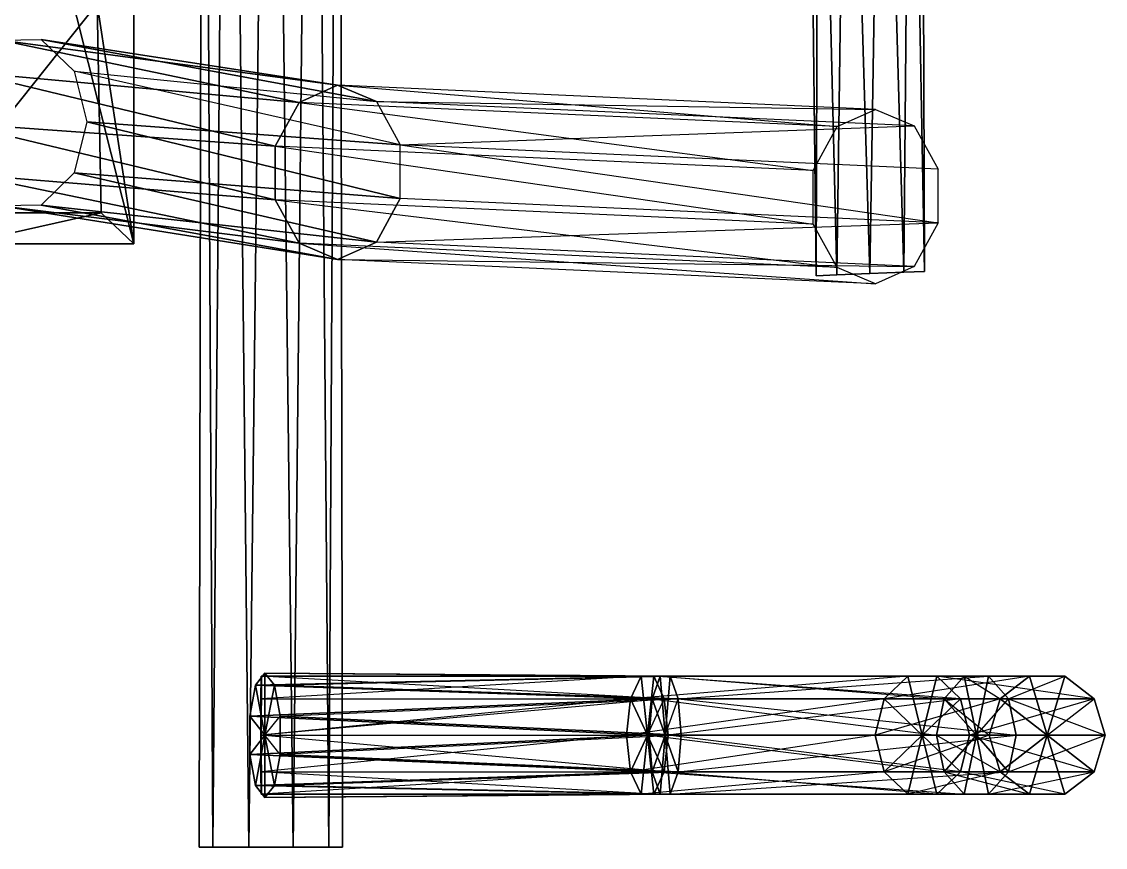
# Model space of a CAD drawing. Extents: x -75 to 123, y -11 to 30.
# Drawn here: x 71.67 to 92.55, y -6.41 to 9.5 of the extents above; entities that cross this region are included whole.
import ezdxf

# ---------------------------------------------------------------- set-up
doc = ezdxf.new("R2010")
doc.units = 0
doc.header["$MEASUREMENT"] = 0
doc.layers.get('0').update_dxf_attribs({"linetype": 'CONTINUOUS'})

msp = doc.modelspace()

# ---------------------------------------------------------------- linework, layer by layer
for points in [[(75.161, 30.44, 35.617), (75.357, -6.407, 35.232), (75.094, -6.406, 36.044)], [(75.094, -6.406, 36.044), (75.161, 30.44, 36.471), (75.161, 30.44, 35.617)], [(75.357, -6.407, 36.856), (75.161, 30.44, 36.471), (75.094, -6.406, 36.044)], [(75.663, 30.441, 34.927), (75.357, -6.407, 35.232), (75.161, 30.44, 35.617)], [(75.161, 30.44, 36.471), (75.357, -6.407, 36.856), (75.663, 30.441, 37.161)], [(75.663, 30.441, 34.927), (76.047, -6.405, 34.731), (75.357, -6.407, 35.232)], [(75.663, 30.441, 37.161), (75.357, -6.407, 36.856), (76.047, -6.405, 37.357)], [(76.474, 30.441, 34.662), (76.047, -6.405, 34.731), (75.663, 30.441, 34.927)], [(75.663, 30.441, 37.161), (76.047, -6.405, 37.357), (76.474, 30.441, 37.426)], [(76.474, 30.441, 34.662), (76.901, -6.405, 34.731), (76.047, -6.405, 34.731)], [(76.474, 30.441, 37.426), (76.047, -6.405, 37.357), (76.901, -6.405, 37.357)], [(77.285, 30.441, 34.927), (76.901, -6.405, 34.731), (76.474, 30.441, 34.662)], [(76.474, 30.441, 37.426), (76.901, -6.405, 37.357), (77.285, 30.441, 37.161)], [(77.285, 30.441, 34.927), (77.591, -6.407, 35.232), (76.901, -6.405, 34.731)], [(77.285, 30.441, 37.161), (76.901, -6.405, 37.357), (77.591, -6.407, 36.856)], [(77.787, 30.44, 35.617), (77.591, -6.407, 35.232), (77.285, 30.441, 34.927)], [(77.285, 30.441, 37.161), (77.591, -6.407, 36.856), (77.787, 30.44, 36.471)], [(77.787, 30.44, 35.617), (77.854, -6.406, 36.044), (77.591, -6.407, 35.232)], [(77.787, 30.44, 36.471), (77.591, -6.407, 36.856), (77.854, -6.406, 36.044)], [(77.787, 30.44, 36.471), (77.854, -6.406, 36.044), (77.787, 30.44, 35.617)], [(87.022, 19.209, -42.882), (86.808, 19.2, -42.064), (86.978, 4.601, -42.492)], [(86.808, 19.2, -42.064), (87.022, 19.208, -41.245), (86.978, 4.601, -41.635)], [(87.022, 19.209, -42.882), (86.978, 4.601, -42.492), (87.379, 4.621, -43.191)], [(87.022, 19.208, -41.245), (87.379, 4.621, -40.936), (86.978, 4.601, -41.635)], [(87.022, 19.208, -41.245), (87.575, 19.231, -40.737), (87.379, 4.621, -40.936)], [(87.574, 19.23, -43.391), (87.022, 19.209, -42.882), (87.379, 4.621, -43.191)], [(87.575, 19.231, -40.737), (88.014, 4.645, -40.668), (87.379, 4.621, -40.936)], [(87.574, 19.23, -43.391), (87.379, 4.621, -43.191), (88.014, 4.645, -43.46)], [(88.251, 19.261, -43.389), (87.574, 19.23, -43.391), (88.014, 4.645, -43.46)], [(87.575, 19.231, -40.737), (88.251, 19.261, -40.74), (88.014, 4.645, -40.668)], [(88.251, 19.261, -43.389), (88.014, 4.645, -43.46), (88.664, 4.672, -43.191)], [(88.251, 19.261, -40.74), (88.665, 4.673, -40.936), (88.014, 4.645, -40.668)], [(88.797, 19.284, -42.881), (88.251, 19.261, -43.389), (88.664, 4.672, -43.191)], [(88.251, 19.261, -40.74), (88.797, 19.283, -41.247), (88.665, 4.673, -40.936)], [(88.797, 19.284, -42.881), (88.664, 4.672, -43.191), (89.064, 4.689, -42.492)], [(88.797, 19.283, -41.247), (89.064, 4.689, -41.635), (88.665, 4.673, -40.936)], [(88.797, 19.284, -42.881), (89.011, 19.291, -42.064), (89.064, 4.689, -42.492)], [(88.797, 19.283, -41.247), (89.011, 19.291, -42.064), (89.064, 4.689, -41.635)], [(89.011, 19.291, -42.064), (89.064, 4.689, -41.635), (89.064, 4.689, -42.492)], [(86.808, 19.2, -42.064), (86.978, 4.601, -41.635), (86.978, 4.601, -42.492)], [(73.83, 5.22, -3.742), (70.535, 18.282, -4.299), (73.825, 18.282, -3.718)], [(70.535, 18.282, -4.299), (73.83, 5.22, -3.742), (70.539, 5.22, -4.325)], [(73.825, 18.282, -3.718), (73.124, 9.845, 0.247), (73.83, 5.22, -3.742)], [(69.913, 5.818, -0.776), (73.124, 9.845, 0.247), (69.837, 9.845, -0.334)], [(73.124, 9.845, 0.247), (69.913, 5.818, -0.776), (73.204, 5.818, -0.195)], [(73.83, 5.22, -3.742), (73.124, 9.845, 0.247), (73.204, 5.818, -0.195)], [(71.265, 9.145, -2.252), (77.018, 7.943, -29.805), (70.628, 8.526, -2.45)], [(72.049, 9.152, -1.988), (77.759, 8.274, -29.567), (71.265, 9.145, -2.252)], [(71.265, 9.145, -2.252), (77.759, 8.274, -29.567), (77.018, 7.943, -29.805)], [(72.685, 8.548, -1.751), (78.505, 7.961, -29.299), (72.049, 9.152, -1.988)], [(72.049, 9.152, -1.988), (78.505, 7.961, -29.299), (77.759, 8.274, -29.567)], [(70.628, 8.526, -2.45), (76.556, 7.1, -29.936), (70.385, 7.541, -2.498)], [(70.628, 8.526, -2.45), (77.018, 7.943, -29.805), (76.556, 7.1, -29.936)], [(78.966, 7.128, -29.111), (72.685, 8.548, -1.751), (78.505, 7.961, -29.299)], [(78.966, 7.128, -29.111), (72.685, 8.548, -1.751), (72.93, 7.571, -1.635)], [(77.759, 8.274, -29.567), (87.381, 7.476, -43.239), (77.018, 7.943, -29.805)], [(78.505, 7.961, -29.299), (88.122, 7.805, -43.002), (77.759, 8.274, -29.567)], [(77.759, 8.274, -29.567), (87.381, 7.476, -43.239), (88.122, 7.805, -43.002)], [(77.018, 7.943, -29.805), (86.919, 6.63, -43.371), (76.556, 7.1, -29.936)], [(77.018, 7.943, -29.805), (86.919, 6.63, -43.371), (87.381, 7.476, -43.239)], [(78.966, 7.128, -29.111), (88.868, 7.493, -42.734), (78.505, 7.961, -29.299)], [(78.505, 7.961, -29.299), (88.122, 7.805, -43.002), (88.868, 7.493, -42.734)], [(70.385, 7.541, -2.498), (76.556, 7.1, -29.936), (76.556, 6.065, -29.9)], [(70.385, 7.541, -2.498), (76.556, 6.065, -29.9), (70.628, 6.557, -2.38)], [(72.685, 6.584, -1.682), (78.966, 6.094, -29.075), (72.93, 7.571, -1.635)], [(78.966, 7.128, -29.111), (72.93, 7.571, -1.635), (78.966, 6.094, -29.075)], [(78.966, 7.128, -29.111), (88.868, 7.493, -42.734), (89.329, 6.659, -42.546)], [(76.556, 7.1, -29.936), (86.919, 5.596, -43.335), (76.556, 6.065, -29.9)], [(76.556, 7.1, -29.936), (86.919, 5.596, -43.335), (86.919, 6.63, -43.371)], [(78.966, 7.128, -29.111), (89.329, 5.625, -42.51), (78.966, 6.094, -29.075)], [(78.966, 7.128, -29.111), (89.329, 5.625, -42.51), (89.329, 6.659, -42.546)], [(70.628, 6.557, -2.38), (76.556, 6.065, -29.9), (77.018, 5.23, -29.71)], [(70.628, 6.557, -2.38), (77.018, 5.23, -29.71), (71.265, 5.953, -2.144)], [(72.049, 5.964, -1.878), (78.505, 5.248, -29.204), (72.685, 6.584, -1.682)], [(72.685, 6.584, -1.682), (78.505, 5.248, -29.204), (78.966, 6.094, -29.075)], [(76.556, 6.065, -29.9), (87.381, 4.761, -43.145), (77.018, 5.23, -29.71)], [(76.556, 6.065, -29.9), (87.381, 4.761, -43.145), (86.919, 5.596, -43.335)], [(78.505, 5.248, -29.204), (89.329, 5.625, -42.51), (78.966, 6.094, -29.075)], [(71.265, 5.953, -2.144), (77.759, 4.917, -29.45), (72.049, 5.964, -1.878)], [(71.265, 5.953, -2.144), (77.018, 5.23, -29.71), (77.759, 4.917, -29.45)], [(72.049, 5.964, -1.878), (77.759, 4.917, -29.45), (78.505, 5.248, -29.204)], [(70.539, 5.22, -4.325), (73.204, 5.818, -0.195), (69.913, 5.818, -0.776)], [(73.204, 5.818, -0.195), (70.539, 5.22, -4.325), (73.83, 5.22, -3.742)], [(78.505, 5.248, -29.204), (89.329, 5.625, -42.51), (88.868, 4.779, -42.639)], [(77.018, 5.23, -29.71), (88.122, 4.448, -42.885), (77.759, 4.917, -29.45)], [(77.018, 5.23, -29.71), (88.122, 4.448, -42.885), (87.381, 4.761, -43.145)], [(77.759, 4.917, -29.45), (88.868, 4.779, -42.639), (78.505, 5.248, -29.204)], [(77.759, 4.917, -29.45), (88.868, 4.779, -42.639), (88.122, 4.448, -42.885)], [(83.972, -3.11, 34.066), (76.179, -3.28, 35.578), (76.358, -3.051, 36.164)], [(76.179, -3.28, 35.578), (76.358, -4.248, 36.164), (76.358, -3.051, 36.164)], [(83.972, -3.11, 34.066), (83.818, -3.545, 33.566), (76.179, -3.28, 35.578)], [(84.049, -3.545, 18.076), (76.286, -3.11, 18.38), (76.278, -3.545, 17.863)], [(76.278, -3.545, 17.863), (76.286, -3.11, 18.38), (76.288, -4.248, 18.698)], [(84.049, -3.545, 18.076), (76.286, -3.11, 18.38), (83.851, -3.11, 18.564)], [(83.851, -3.11, 18.564), (76.289, -3.11, 19.003), (76.286, -3.11, 18.38)], [(76.286, -3.11, 18.38), (76.289, -3.11, 19.003), (76.288, -4.248, 18.698)], [(83.606, -3.11, 19.153), (76.287, -3.545, 19.519), (83.4, -3.545, 19.637)], [(83.606, -3.11, 19.153), (76.287, -3.545, 19.519), (76.289, -3.11, 19.003)], [(76.289, -3.11, 19.003), (76.287, -3.545, 19.519), (76.288, -4.248, 18.698)], [(83.851, -3.11, 18.564), (76.289, -3.11, 19.003), (83.606, -3.11, 19.153)], [(84.164, -3.11, 34.686), (76.358, -3.051, 36.164), (76.54, -3.28, 36.752)], [(76.358, -3.051, 36.164), (76.358, -4.248, 36.164), (76.54, -3.28, 36.752)], [(84.164, -3.11, 34.686), (83.972, -3.11, 34.066), (76.358, -3.051, 36.164)], [(84.32, -3.545, 35.185), (84.164, -3.11, 34.686), (76.54, -3.28, 36.752)], [(88.747, -3.11, 21.562), (83.4, -3.545, 19.637), (88.288, -3.545, 21.892)], [(88.747, -3.11, 21.562), (83.4, -3.545, 19.637), (83.606, -3.11, 19.153)], [(83.4, -3.545, 19.637), (83.728, -4.248, 18.863), (83.606, -3.11, 19.153)], [(89.302, -3.11, 21.155), (83.606, -3.11, 19.153), (88.747, -3.11, 21.562)], [(89.302, -3.11, 21.155), (83.606, -3.11, 19.153), (83.851, -3.11, 18.564)], [(83.606, -3.11, 19.153), (83.728, -4.248, 18.863), (83.851, -3.11, 18.564)], [(83.851, -3.11, 18.564), (83.728, -4.248, 18.863), (84.049, -3.545, 18.076)], [(83.818, -3.545, 33.566), (84.068, -4.248, 34.376), (83.972, -3.11, 34.066)], [(83.972, -3.11, 34.066), (89.443, -3.545, 30.27), (83.818, -3.545, 33.566)], [(89.758, -3.545, 20.819), (83.851, -3.11, 18.564), (89.302, -3.11, 21.155)], [(89.758, -3.545, 20.819), (83.851, -3.11, 18.564), (84.049, -3.545, 18.076)], [(83.972, -3.11, 34.066), (84.068, -4.248, 34.376), (84.164, -3.11, 34.686)], [(84.164, -3.11, 34.686), (89.827, -3.11, 30.668), (83.972, -3.11, 34.066)], [(83.972, -3.11, 34.066), (89.443, -3.545, 30.27), (89.827, -3.11, 30.668)], [(84.164, -3.11, 34.686), (84.068, -4.248, 34.376), (84.32, -3.545, 35.185)], [(84.32, -3.545, 35.185), (90.3, -3.11, 31.155), (84.164, -3.11, 34.686)], [(84.164, -3.11, 34.686), (89.827, -3.11, 30.668), (90.3, -3.11, 31.155)], [(84.32, -3.545, 35.185), (90.3, -3.11, 31.155), (90.686, -3.545, 31.551)], [(91.087, -3.11, 26.727), (88.288, -3.545, 21.892), (90.526, -3.545, 26.547)], [(91.087, -3.11, 26.727), (88.288, -3.545, 21.892), (88.747, -3.11, 21.562)], [(88.747, -3.11, 21.562), (88.288, -3.545, 21.892), (89.02, -4.248, 21.36)], [(91.771, -3.11, 26.941), (88.747, -3.11, 21.562), (91.087, -3.11, 26.727)], [(91.771, -3.11, 26.941), (88.747, -3.11, 21.562), (89.302, -3.11, 21.155)], [(89.302, -3.11, 21.155), (88.747, -3.11, 21.562), (89.02, -4.248, 21.36)], [(89.758, -3.545, 20.819), (89.302, -3.11, 21.155), (89.02, -4.248, 21.36)], [(92.335, -3.545, 27.115), (89.302, -3.11, 21.155), (91.771, -3.11, 26.941)], [(92.335, -3.545, 27.115), (89.302, -3.11, 21.155), (89.758, -3.545, 20.819)], [(89.827, -3.11, 30.668), (89.443, -3.545, 30.27), (90.064, -4.248, 30.908)], [(89.827, -3.11, 30.668), (90.526, -3.545, 26.547), (89.443, -3.545, 30.27)], [(90.3, -3.11, 31.155), (89.827, -3.11, 30.668), (90.064, -4.248, 30.908)], [(90.3, -3.11, 31.155), (91.087, -3.11, 26.727), (89.827, -3.11, 30.668)], [(89.827, -3.11, 30.668), (90.526, -3.545, 26.547), (91.087, -3.11, 26.727)], [(90.686, -3.545, 31.551), (90.3, -3.11, 31.155), (90.064, -4.248, 30.908)], [(90.686, -3.545, 31.551), (91.771, -3.11, 26.941), (90.3, -3.11, 31.155)], [(90.3, -3.11, 31.155), (91.087, -3.11, 26.727), (91.771, -3.11, 26.941)], [(90.526, -3.545, 26.547), (91.426, -4.248, 26.833), (91.087, -3.11, 26.727)], [(90.686, -3.545, 31.551), (91.771, -3.11, 26.941), (92.335, -3.545, 27.115)], [(91.087, -3.11, 26.727), (91.426, -4.248, 26.833), (91.771, -3.11, 26.941)], [(91.771, -3.11, 26.941), (91.426, -4.248, 26.833), (92.335, -3.545, 27.115)], [(83.818, -3.545, 33.566), (76.067, -3.879, 35.214), (76.179, -3.28, 35.578)], [(76.067, -3.879, 35.214), (76.358, -4.248, 36.164), (76.179, -3.28, 35.578)], [(76.54, -3.28, 36.752), (76.358, -4.248, 36.164), (76.653, -3.879, 37.117)], [(84.32, -3.545, 35.185), (76.54, -3.28, 36.752), (76.653, -3.879, 37.117)], [(83.818, -3.545, 33.566), (83.76, -4.248, 33.375), (76.067, -3.879, 35.214)], [(84.049, -3.545, 18.076), (76.279, -4.248, 17.665), (76.278, -3.545, 17.863)], [(76.278, -3.545, 17.863), (76.279, -4.248, 17.665), (76.288, -4.248, 18.698)], [(84.049, -3.545, 18.076), (76.279, -4.248, 17.665), (84.127, -4.248, 17.89)], [(83.4, -3.545, 19.637), (76.285, -4.248, 19.717), (83.321, -4.248, 19.823)], [(83.4, -3.545, 19.637), (76.285, -4.248, 19.717), (76.287, -3.545, 19.519)], [(76.287, -3.545, 19.519), (76.285, -4.248, 19.717), (76.288, -4.248, 18.698)], [(84.32, -3.545, 35.185), (84.379, -4.248, 35.376), (76.653, -3.879, 37.117)], [(88.288, -3.545, 21.892), (83.321, -4.248, 19.823), (88.112, -4.248, 22.019)], [(88.288, -3.545, 21.892), (83.321, -4.248, 19.823), (83.4, -3.545, 19.637)], [(83.321, -4.248, 19.823), (83.728, -4.248, 18.863), (83.4, -3.545, 19.637)], [(84.127, -4.248, 17.89), (83.728, -4.248, 18.863), (84.049, -3.545, 18.076)], [(83.76, -4.248, 33.375), (84.068, -4.248, 34.376), (83.818, -3.545, 33.566)], [(83.818, -3.545, 33.566), (89.297, -4.248, 30.118), (83.76, -4.248, 33.375)], [(83.818, -3.545, 33.566), (89.297, -4.248, 30.118), (89.443, -3.545, 30.27)], [(89.758, -3.545, 20.819), (84.127, -4.248, 17.89), (84.049, -3.545, 18.076)], [(84.379, -4.248, 35.376), (84.068, -4.248, 34.376), (84.32, -3.545, 35.185)], [(89.758, -3.545, 20.819), (84.127, -4.248, 17.89), (89.932, -4.248, 20.692)], [(84.32, -3.545, 35.185), (90.833, -4.248, 31.702), (84.379, -4.248, 35.376)], [(84.32, -3.545, 35.185), (90.833, -4.248, 31.702), (90.686, -3.545, 31.551)], [(90.526, -3.545, 26.547), (88.112, -4.248, 22.019), (90.31, -4.248, 26.48)], [(90.526, -3.545, 26.547), (88.112, -4.248, 22.019), (88.288, -3.545, 21.892)], [(88.288, -3.545, 21.892), (88.112, -4.248, 22.019), (89.02, -4.248, 21.36)], [(89.758, -3.545, 20.819), (89.932, -4.248, 20.692), (89.02, -4.248, 21.36)], [(89.443, -3.545, 30.27), (89.297, -4.248, 30.118), (90.064, -4.248, 30.908)], [(89.443, -3.545, 30.27), (90.31, -4.248, 26.48), (89.297, -4.248, 30.118)], [(89.443, -3.545, 30.27), (90.31, -4.248, 26.48), (90.526, -3.545, 26.547)], [(92.335, -3.545, 27.115), (89.932, -4.248, 20.692), (89.758, -3.545, 20.819)], [(92.335, -3.545, 27.115), (89.932, -4.248, 20.692), (92.549, -4.248, 27.183)], [(90.686, -3.545, 31.551), (90.833, -4.248, 31.702), (90.064, -4.248, 30.908)], [(90.31, -4.248, 26.48), (91.426, -4.248, 26.833), (90.526, -3.545, 26.547)], [(90.686, -3.545, 31.551), (92.549, -4.248, 27.183), (90.833, -4.248, 31.702)], [(90.686, -3.545, 31.551), (92.549, -4.248, 27.183), (92.335, -3.545, 27.115)], [(92.549, -4.248, 27.183), (91.426, -4.248, 26.833), (92.335, -3.545, 27.115)], [(83.76, -4.248, 33.375), (76.067, -4.617, 35.214), (76.067, -3.879, 35.214)], [(76.067, -4.617, 35.214), (76.358, -4.248, 36.164), (76.067, -3.879, 35.214)], [(76.653, -4.617, 37.117), (76.358, -4.248, 36.164), (76.653, -3.879, 37.117)], [(84.379, -4.248, 35.376), (76.653, -4.617, 37.117), (76.653, -3.879, 37.117)], [(83.76, -4.248, 33.375), (83.818, -4.951, 33.566), (76.067, -4.617, 35.214)], [(76.179, -5.216, 35.578), (76.358, -4.248, 36.164), (76.067, -4.617, 35.214)], [(76.358, -5.445, 36.164), (76.358, -4.248, 36.164), (76.179, -5.216, 35.578)], [(84.049, -4.951, 18.076), (76.279, -4.248, 17.665), (76.278, -4.951, 17.863)], [(76.278, -4.951, 17.863), (76.279, -4.248, 17.665), (76.288, -4.248, 18.698)], [(76.286, -5.386, 18.38), (76.278, -4.951, 17.863), (76.288, -4.248, 18.698)], [(84.049, -4.951, 18.076), (76.279, -4.248, 17.665), (84.127, -4.248, 17.89)], [(83.321, -4.248, 19.823), (76.287, -4.951, 19.519), (76.285, -4.248, 19.717)], [(76.285, -4.248, 19.717), (76.287, -4.951, 19.519), (76.288, -4.248, 18.698)], [(76.289, -5.386, 19.003), (76.286, -5.386, 18.38), (76.288, -4.248, 18.698)], [(83.321, -4.248, 19.823), (76.287, -4.951, 19.519), (83.4, -4.951, 19.637)], [(76.287, -4.951, 19.519), (76.289, -5.386, 19.003), (76.288, -4.248, 18.698)], [(76.54, -5.216, 36.752), (76.358, -4.248, 36.164), (76.358, -5.445, 36.164)], [(76.653, -4.617, 37.117), (76.358, -4.248, 36.164), (76.54, -5.216, 36.752)], [(84.32, -4.951, 35.185), (84.379, -4.248, 35.376), (76.653, -4.617, 37.117)], [(88.112, -4.248, 22.019), (83.4, -4.951, 19.637), (83.321, -4.248, 19.823)], [(83.4, -4.951, 19.637), (83.728, -4.248, 18.863), (83.321, -4.248, 19.823)], [(88.112, -4.248, 22.019), (83.4, -4.951, 19.637), (88.288, -4.951, 21.892)], [(83.606, -5.386, 19.153), (83.728, -4.248, 18.863), (83.4, -4.951, 19.637)], [(83.851, -5.386, 18.564), (83.728, -4.248, 18.863), (83.606, -5.386, 19.153)], [(84.049, -4.951, 18.076), (83.728, -4.248, 18.863), (83.851, -5.386, 18.564)], [(84.127, -4.248, 17.89), (83.728, -4.248, 18.863), (84.049, -4.951, 18.076)], [(83.818, -4.951, 33.566), (84.068, -4.248, 34.376), (83.76, -4.248, 33.375)], [(83.76, -4.248, 33.375), (89.443, -4.951, 30.27), (83.818, -4.951, 33.566)], [(83.76, -4.248, 33.375), (89.443, -4.951, 30.27), (89.297, -4.248, 30.118)], [(83.972, -5.386, 34.066), (84.068, -4.248, 34.376), (83.818, -4.951, 33.566)], [(84.164, -5.386, 34.686), (84.068, -4.248, 34.376), (83.972, -5.386, 34.066)], [(89.758, -4.951, 20.819), (84.127, -4.248, 17.89), (84.049, -4.951, 18.076)], [(84.32, -4.951, 35.185), (84.068, -4.248, 34.376), (84.164, -5.386, 34.686)], [(84.379, -4.248, 35.376), (84.068, -4.248, 34.376), (84.32, -4.951, 35.185)], [(89.758, -4.951, 20.819), (84.127, -4.248, 17.89), (89.932, -4.248, 20.692)], [(84.32, -4.951, 35.185), (90.833, -4.248, 31.702), (84.379, -4.248, 35.376)], [(84.32, -4.951, 35.185), (90.833, -4.248, 31.702), (90.686, -4.951, 31.551)], [(90.31, -4.248, 26.48), (88.288, -4.951, 21.892), (88.112, -4.248, 22.019)], [(88.112, -4.248, 22.019), (88.288, -4.951, 21.892), (89.02, -4.248, 21.36)], [(90.31, -4.248, 26.48), (88.288, -4.951, 21.892), (90.526, -4.951, 26.547)], [(88.288, -4.951, 21.892), (88.747, -5.386, 21.562), (89.02, -4.248, 21.36)], [(88.747, -5.386, 21.562), (89.302, -5.386, 21.155), (89.02, -4.248, 21.36)], [(89.758, -4.951, 20.819), (89.932, -4.248, 20.692), (89.02, -4.248, 21.36)], [(89.302, -5.386, 21.155), (89.758, -4.951, 20.819), (89.02, -4.248, 21.36)], [(89.297, -4.248, 30.118), (89.443, -4.951, 30.27), (90.064, -4.248, 30.908)], [(89.297, -4.248, 30.118), (90.526, -4.951, 26.547), (89.443, -4.951, 30.27)], [(89.297, -4.248, 30.118), (90.526, -4.951, 26.547), (90.31, -4.248, 26.48)], [(89.443, -4.951, 30.27), (89.827, -5.386, 30.668), (90.064, -4.248, 30.908)], [(92.335, -4.951, 27.115), (89.932, -4.248, 20.692), (89.758, -4.951, 20.819)], [(89.827, -5.386, 30.668), (90.3, -5.386, 31.155), (90.064, -4.248, 30.908)], [(92.335, -4.951, 27.115), (89.932, -4.248, 20.692), (92.549, -4.248, 27.183)], [(90.686, -4.951, 31.551), (90.833, -4.248, 31.702), (90.064, -4.248, 30.908)], [(90.3, -5.386, 31.155), (90.686, -4.951, 31.551), (90.064, -4.248, 30.908)], [(90.526, -4.951, 26.547), (91.426, -4.248, 26.833), (90.31, -4.248, 26.48)], [(91.087, -5.386, 26.727), (91.426, -4.248, 26.833), (90.526, -4.951, 26.547)], [(90.686, -4.951, 31.551), (92.549, -4.248, 27.183), (90.833, -4.248, 31.702)], [(90.686, -4.951, 31.551), (92.549, -4.248, 27.183), (92.335, -4.951, 27.115)], [(91.771, -5.386, 26.941), (91.426, -4.248, 26.833), (91.087, -5.386, 26.727)], [(92.335, -4.951, 27.115), (91.426, -4.248, 26.833), (91.771, -5.386, 26.941)], [(92.549, -4.248, 27.183), (91.426, -4.248, 26.833), (92.335, -4.951, 27.115)], [(83.818, -4.951, 33.566), (76.179, -5.216, 35.578), (76.067, -4.617, 35.214)], [(84.32, -4.951, 35.185), (76.653, -4.617, 37.117), (76.54, -5.216, 36.752)], [(83.818, -4.951, 33.566), (83.972, -5.386, 34.066), (76.179, -5.216, 35.578)], [(83.851, -5.386, 18.564), (76.278, -4.951, 17.863), (84.049, -4.951, 18.076)], [(83.851, -5.386, 18.564), (76.278, -4.951, 17.863), (76.286, -5.386, 18.38)], [(83.4, -4.951, 19.637), (76.289, -5.386, 19.003), (76.287, -4.951, 19.519)], [(83.4, -4.951, 19.637), (76.289, -5.386, 19.003), (83.606, -5.386, 19.153)], [(84.164, -5.386, 34.686), (84.32, -4.951, 35.185), (76.54, -5.216, 36.752)], [(88.288, -4.951, 21.892), (83.606, -5.386, 19.153), (83.4, -4.951, 19.637)], [(88.288, -4.951, 21.892), (83.606, -5.386, 19.153), (88.747, -5.386, 21.562)], [(83.818, -4.951, 33.566), (89.827, -5.386, 30.668), (83.972, -5.386, 34.066)], [(83.818, -4.951, 33.566), (89.827, -5.386, 30.668), (89.443, -4.951, 30.27)], [(89.302, -5.386, 21.155), (84.049, -4.951, 18.076), (83.851, -5.386, 18.564)], [(89.302, -5.386, 21.155), (84.049, -4.951, 18.076), (89.758, -4.951, 20.819)], [(84.164, -5.386, 34.686), (90.686, -4.951, 31.551), (84.32, -4.951, 35.185)], [(84.164, -5.386, 34.686), (90.686, -4.951, 31.551), (90.3, -5.386, 31.155)], [(90.526, -4.951, 26.547), (88.747, -5.386, 21.562), (88.288, -4.951, 21.892)], [(90.526, -4.951, 26.547), (88.747, -5.386, 21.562), (91.087, -5.386, 26.727)], [(91.771, -5.386, 26.941), (89.758, -4.951, 20.819), (89.302, -5.386, 21.155)], [(89.443, -4.951, 30.27), (91.087, -5.386, 26.727), (89.827, -5.386, 30.668)], [(89.443, -4.951, 30.27), (91.087, -5.386, 26.727), (90.526, -4.951, 26.547)], [(91.771, -5.386, 26.941), (89.758, -4.951, 20.819), (92.335, -4.951, 27.115)], [(90.3, -5.386, 31.155), (92.335, -4.951, 27.115), (90.686, -4.951, 31.551)], [(90.3, -5.386, 31.155), (92.335, -4.951, 27.115), (91.771, -5.386, 26.941)], [(83.972, -5.386, 34.066), (76.358, -5.445, 36.164), (76.179, -5.216, 35.578)], [(84.164, -5.386, 34.686), (76.54, -5.216, 36.752), (76.358, -5.445, 36.164)], [(83.606, -5.386, 19.153), (76.286, -5.386, 18.38), (83.851, -5.386, 18.564)], [(83.606, -5.386, 19.153), (76.286, -5.386, 18.38), (76.289, -5.386, 19.003)], [(83.972, -5.386, 34.066), (84.164, -5.386, 34.686), (76.358, -5.445, 36.164)], [(88.747, -5.386, 21.562), (83.851, -5.386, 18.564), (83.606, -5.386, 19.153)], [(88.747, -5.386, 21.562), (83.851, -5.386, 18.564), (89.302, -5.386, 21.155)], [(83.972, -5.386, 34.066), (90.3, -5.386, 31.155), (84.164, -5.386, 34.686)], [(83.972, -5.386, 34.066), (90.3, -5.386, 31.155), (89.827, -5.386, 30.668)], [(91.087, -5.386, 26.727), (89.302, -5.386, 21.155), (88.747, -5.386, 21.562)], [(91.087, -5.386, 26.727), (89.302, -5.386, 21.155), (91.771, -5.386, 26.941)], [(89.827, -5.386, 30.668), (91.771, -5.386, 26.941), (90.3, -5.386, 31.155)], [(89.827, -5.386, 30.668), (91.771, -5.386, 26.941), (91.087, -5.386, 26.727)], [(75.094, -6.406, 36.044), (75.357, -6.407, 35.232), (76.474, -6.405, 36.044)], [(75.357, -6.407, 36.856), (75.094, -6.406, 36.044), (76.474, -6.405, 36.044)], [(75.357, -6.407, 35.232), (76.047, -6.405, 34.731), (76.474, -6.405, 36.044)], [(76.047, -6.405, 37.357), (75.357, -6.407, 36.856), (76.474, -6.405, 36.044)], [(76.047, -6.405, 34.731), (76.901, -6.405, 34.731), (76.474, -6.405, 36.044)], [(76.901, -6.405, 37.357), (76.047, -6.405, 37.357), (76.474, -6.405, 36.044)], [(76.901, -6.405, 34.731), (77.591, -6.407, 35.232), (76.474, -6.405, 36.044)], [(77.591, -6.407, 35.232), (77.854, -6.406, 36.044), (76.474, -6.405, 36.044)], [(77.854, -6.406, 36.044), (77.591, -6.407, 36.856), (76.474, -6.405, 36.044)], [(77.591, -6.407, 36.856), (76.901, -6.405, 37.357), (76.474, -6.405, 36.044)]]:
    msp.add_3dface(points)

doc.saveas('drawing.dxf')
